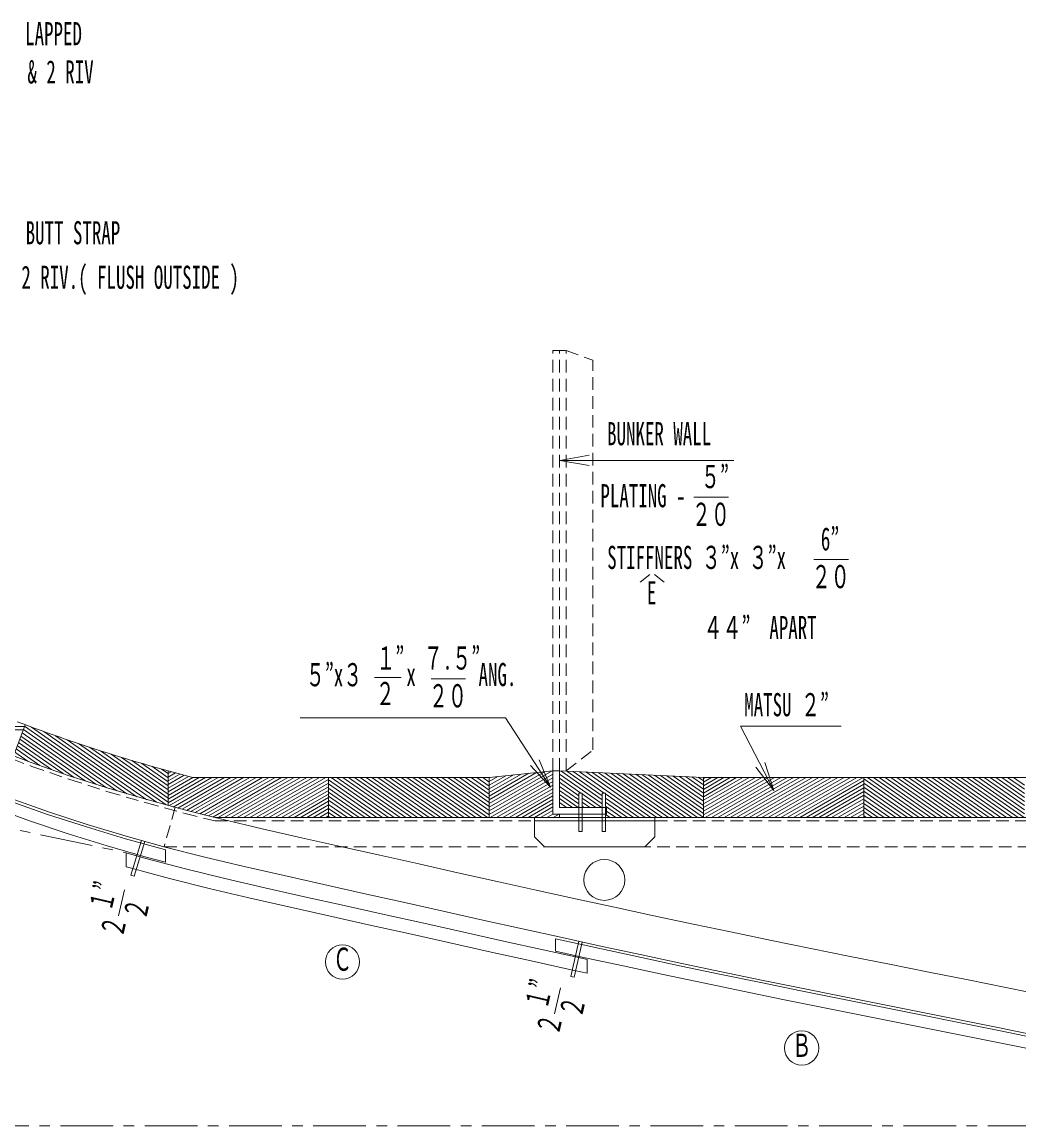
# Model space of a CAD drawing. Units: millimetres, scale not verified. Extents: x -8222 to 8222, y -5815 to 5815.
# Drawn here: x -2979 to -1087, y -4493 to -2397 of the extents above; entities that cross this region are included whole.
import ezdxf
from ezdxf.enums import TextEntityAlignment as Align

# ---------------------------------------------------------------- set-up
doc = ezdxf.new("R2010")
doc.units = ezdxf.units.MM
doc.header["$LTSCALE"] = 20
doc.linetypes.add('CHAIN1', pattern=[8, 5, -1, 1, -1])
doc.linetypes.add('DASHED1', pattern=[1.8, 1.2, -0.6])
for name, color, linetype, lineweight in [('0-0_0', 3, 'Continuous', 18), ('0-1_芯', 4, 'CHAIN1', 18), ('0-2_寸法', 2, 'Continuous', 18)]:
    doc.layers.add(name, color=color, linetype=linetype, lineweight=lineweight)
doc.styles.add('ＭＳ ゴシック', font='')
doc.styles.get('ＭＳ ゴシック').set_extended_font_data('MS Gothic')

msp = doc.modelspace()

# ---------------------------------------------------------------- linework, layer by layer
at = {"layer": '0-0_0', "color": 1, "linetype": 'DASHED1'}
for p, q in [((-1971.52, -3818.95), (-1971.52, -3021.19)), ((-1971.52, -3021.19), (-1946.12, -3021.19)), ((-1958.82, -3818.95), (-1958.82, -3021.19)), ((-1946.12, -3818.95), (-1946.12, -3021.19)), ((-1946.12, -3021.19), (-1895.32, -3039.37)), ((-1895.32, -3779.45), (-1895.32, -3039.37)), ((-1946.12, -3818.95), (-1895.32, -3779.45)), ((-2612.92, -3914.2), (-2006.59, -3914.2)), ((-1777.99, -3914.2), (-455.32, -3914.2))]:
    msp.add_line(p, q, dxfattribs=at)
at = {"layer": '0-0_0'}
for p, q in [((-3133.34, -3735.12), (-2974.25, -3735.12)), ((-3118.69, -3741.47), (-2976.63, -3741.47)), ((-2972.9, -3731.48), (-2995.15, -3790.96)), ((-2838.97, -3844.59), (-2978.63, -3746.8)), ((-2818.51, -3851.16), (-2976.33, -3740.66)), ((-2799.26, -3856.89), (-2974.03, -3734.52)), ((-2780.08, -3862.57), (-2960.96, -3735.92)), ((-2760.91, -3868.24), (-2937.85, -3744.35)), ((-2923.14, -3816.66), (-2987.82, -3771.37)), ((-2901.15, -3824.31), (-2985.52, -3765.23)), ((-2879.89, -3831.44), (-2983.22, -3759.09)), ((-2859.43, -3838.02), (-2980.93, -3752.94)), ((-2741.88, -3873.82), (-2915.33, -3752.37)), ((-2723.79, -3878.73), (-2893.35, -3760)), ((-2705.7, -3883.64), (-2871.87, -3767.29)), ((-2967.58, -3801.05), (-2992.42, -3783.66)), ((-2945.13, -3809.02), (-2990.12, -3777.51)), ((-2701.77, -3878.64), (-2850.85, -3774.26)), ((-2701.77, -3870.89), (-2830.27, -3780.92)), ((-2701.77, -3863.14), (-2810.09, -3787.3)), ((-2701.77, -3855.39), (-2790.26, -3793.42)), ((-2701.77, -3847.64), (-2770.78, -3799.32)), ((-2701.77, -3839.88), (-2751.64, -3804.96)), ((-2701.77, -3832.13), (-2732.8, -3810.4)), ((-2701.77, -3824.38), (-2714.24, -3815.65)), ((-2701.77, -3819.11), (-2701.77, -3884.92)), ((-2701.77, -3824.24), (-2695.76, -3820.77)), ((-2701.77, -3831.17), (-2687.58, -3822.97)), ((-2701.77, -3838.1), (-2679.39, -3825.18)), ((-2701.77, -3845.02), (-2671.21, -3827.38)), ((-2701.77, -3851.95), (-2663.02, -3829.58)), ((-2701.77, -3879.66), (-2618.61, -3831.65)), ((-2701.77, -3872.74), (-2630.61, -3831.65)), ((-2701.77, -3865.81), (-2642.61, -3831.65)), ((-2701.77, -3858.88), (-2654.61, -3831.65)), ((-2700.26, -3885.72), (-2606.61, -3831.65)), ((-2691.9, -3887.82), (-2594.61, -3831.65)), ((-2683.54, -3889.92), (-2582.61, -3831.65)), ((-2675.18, -3892.02), (-2570.61, -3831.65)), ((-2666.81, -3894.12), (-2558.61, -3831.65)), ((-2658.45, -3896.22), (-2546.61, -3831.65)), ((-2092.17, -3831.65), (-2654.88, -3831.65)), ((-2650.09, -3898.33), (-2534.61, -3831.65)), ((-2641.73, -3900.43), (-2522.61, -3831.65)), ((-2633.37, -3902.53), (-2510.61, -3831.65)), ((-2625.01, -3904.63), (-2498.61, -3831.65)), ((-2616.65, -3906.73), (-2486.61, -3831.65)), ((-2606.59, -3907.85), (-2474.61, -3831.65)), ((-2594.59, -3907.85), (-2462.61, -3831.65)), ((-2582.59, -3907.85), (-2450.61, -3831.65)), ((-2570.59, -3907.85), (-2438.61, -3831.65)), ((-2558.59, -3907.85), (-2426.61, -3831.65)), ((-2546.59, -3907.85), (-2414.61, -3831.65)), ((-2534.59, -3907.85), (-2402.61, -3831.65)), ((-2522.59, -3907.85), (-2396.97, -3835.32)), ((-2396.97, -3831.65), (-2396.97, -3907.85)), ((-2392.47, -3831.65), (-2283.65, -3907.85)), ((-2381.4, -3831.65), (-2272.58, -3907.85)), ((-2370.33, -3831.65), (-2261.51, -3907.85)), ((-2359.26, -3831.65), (-2250.44, -3907.85)), ((-2348.19, -3831.65), (-2239.37, -3907.85)), ((-2337.12, -3831.65), (-2228.29, -3907.85)), ((-2326.05, -3831.65), (-2217.22, -3907.85)), ((-2314.98, -3831.65), (-2206.15, -3907.85)), ((-2303.91, -3831.65), (-2195.08, -3907.85)), ((-2292.84, -3831.65), (-2184.01, -3907.85)), ((-2281.76, -3831.65), (-2172.94, -3907.85)), ((-2270.69, -3831.65), (-2161.87, -3907.85)), ((-2259.62, -3831.65), (-2150.8, -3907.85)), ((-2248.55, -3831.65), (-2139.73, -3907.85)), ((-2237.48, -3831.65), (-2128.66, -3907.85)), ((-2226.41, -3831.65), (-2117.59, -3907.85)), ((-2215.34, -3831.65), (-2106.51, -3907.85)), ((-2204.27, -3831.65), (-2095.44, -3907.85)), ((-2193.2, -3831.65), (-2092.17, -3902.39)), ((-2182.13, -3831.65), (-2092.17, -3894.64)), ((-2171.06, -3831.65), (-2092.17, -3886.89)), ((-2159.99, -3831.65), (-2092.17, -3879.14)), ((-2148.91, -3831.65), (-2092.17, -3871.38)), ((-2137.84, -3831.65), (-2092.17, -3863.63)), ((-2126.77, -3831.65), (-2092.17, -3855.88)), ((-2115.7, -3831.65), (-2092.17, -3848.13)), ((-2104.63, -3831.65), (-2092.17, -3840.38)), ((-2093.56, -3831.65), (-2092.17, -3832.62)), ((-2092.17, -3831.65), (-1971.52, -3818.95)), ((-2092.17, -3887.98), (-1972.85, -3819.09)), ((-2092.17, -3881.05), (-1987.53, -3820.64)), ((-2092.17, -3874.12), (-2002.2, -3822.18)), ((-2092.17, -3867.19), (-2016.88, -3823.73)), ((-2092.17, -3894.91), (-1971.52, -3825.25)), ((-2092.17, -3860.27), (-2031.56, -3825.27)), ((-2092.17, -3853.34), (-2046.23, -3826.81)), ((-2092.17, -3846.41), (-2060.91, -3828.36)), ((-2092.17, -3839.48), (-2075.58, -3829.9)), ((-2092.17, -3832.55), (-2090.26, -3831.45)), ((-2092.17, -3831.65), (-2092.17, -3907.85)), ((-2092.17, -3901.83), (-1971.52, -3832.18)), ((-1971.52, -3818.95), (-1971.52, -3901.5)), ((-1958.82, -3818.95), (-1971.52, -3818.95)), ((-1958.82, -3825.22), (-1877.97, -3881.83)), ((-1958.82, -3832.97), (-1918.19, -3861.43)), ((-1956.55, -3819.06), (-1877.97, -3874.08)), ((-1944.7, -3819.61), (-1877.97, -3866.33)), ((-1932.84, -3820.16), (-1873.9, -3861.43)), ((-1920.98, -3820.71), (-1796.53, -3907.85)), ((-1909.12, -3821.26), (-1785.46, -3907.85)), ((-1897.26, -3821.81), (-1774.39, -3907.85)), ((-1885.4, -3822.37), (-1763.32, -3907.85)), ((-1873.54, -3822.92), (-1752.25, -3907.85)), ((-1861.69, -3823.47), (-1741.18, -3907.85)), ((-1849.83, -3824.02), (-1730.1, -3907.85)), ((-1837.97, -3824.57), (-1719.03, -3907.85)), ((-1826.11, -3825.12), (-1707.96, -3907.85)), ((-1814.25, -3825.67), (-1696.89, -3907.85)), ((-1802.39, -3826.23), (-1685.82, -3907.85)), ((-1790.53, -3826.78), (-1685.77, -3900.13)), ((-1778.68, -3827.33), (-1685.77, -3892.38)), ((-1766.82, -3827.88), (-1685.77, -3884.63)), ((-1754.96, -3828.43), (-1685.77, -3876.88)), ((-1743.1, -3828.98), (-1685.77, -3869.13)), ((-1731.24, -3829.54), (-1685.77, -3861.37)), ((-1719.38, -3830.09), (-1685.77, -3853.62)), ((-1707.52, -3830.64), (-1685.77, -3845.87)), ((-1695.67, -3831.19), (-1685.77, -3838.12)), ((-1685.77, -3831.65), (-1685.77, -3907.85)), ((-1685.77, -3902.76), (-1562.61, -3831.65)), ((-1685.77, -3895.83), (-1574.61, -3831.65)), ((-1685.77, -3888.9), (-1586.61, -3831.65)), ((-1685.77, -3881.97), (-1598.61, -3831.65)), ((-1685.77, -3875.05), (-1610.61, -3831.65)), ((-1685.77, -3868.12), (-1622.61, -3831.65)), ((-1685.77, -3861.19), (-1634.61, -3831.65)), ((-1685.77, -3854.26), (-1646.61, -3831.65)), ((-1685.77, -3847.33), (-1658.61, -3831.65)), ((-1685.77, -3840.4), (-1670.61, -3831.65)), ((-1685.77, -3833.48), (-1682.61, -3831.65)), ((-1682.59, -3907.85), (-1550.61, -3831.65)), ((-1670.59, -3907.85), (-1538.61, -3831.65)), ((-1658.59, -3907.85), (-1526.61, -3831.65)), ((-1646.59, -3907.85), (-1514.61, -3831.65)), ((-1634.59, -3907.85), (-1502.61, -3831.65)), ((-1622.59, -3907.85), (-1490.61, -3831.65)), ((-1610.59, -3907.85), (-1478.61, -3831.65)), ((-1598.59, -3907.85), (-1466.61, -3831.65)), ((-1586.59, -3907.85), (-1454.61, -3831.65)), ((-1574.59, -3907.85), (-1442.61, -3831.65)), ((-1562.59, -3907.85), (-1430.61, -3831.65)), ((-1550.59, -3907.85), (-1418.61, -3831.65)), ((-1538.59, -3907.85), (-1406.61, -3831.65)), ((-1526.59, -3907.85), (-1394.61, -3831.65)), ((-1514.59, -3907.85), (-1382.61, -3831.65)), ((-1380.97, -3831.65), (-1380.97, -3907.85)), ((-1380.97, -3834.49), (-1276.2, -3907.85)), ((-1373.95, -3831.65), (-1265.13, -3907.85)), ((-1362.88, -3831.65), (-1254.06, -3907.85)), ((-1351.81, -3831.65), (-1242.99, -3907.85)), ((-1340.74, -3831.65), (-1231.91, -3907.85)), ((-1329.67, -3831.65), (-1220.84, -3907.85)), ((-1318.6, -3831.65), (-1209.77, -3907.85)), ((-1307.53, -3831.65), (-1198.7, -3907.85)), ((-1296.46, -3831.65), (-1187.63, -3907.85)), ((-1285.39, -3831.65), (-1176.56, -3907.85)), ((-1274.31, -3831.65), (-1165.49, -3907.85)), ((-1263.24, -3831.65), (-1154.42, -3907.85)), ((-1252.17, -3831.65), (-1143.35, -3907.85)), ((-1241.1, -3831.65), (-1132.28, -3907.85)), ((-1230.03, -3831.65), (-1121.21, -3907.85)), ((-1218.96, -3831.65), (-1110.13, -3907.85)), ((-1207.89, -3831.65), (-1099.06, -3907.85)), ((-1196.82, -3831.65), (-1087.99, -3907.85)), ((-1185.75, -3831.65), (-1076.92, -3907.85)), ((-1174.68, -3831.65), (-1076.17, -3900.63)), ((-1163.61, -3831.65), (-1076.17, -3892.87)), ((-1152.53, -3831.65), (-1076.17, -3885.12)), ((-1141.46, -3831.65), (-1076.17, -3877.37)), ((-1130.39, -3831.65), (-1076.17, -3869.62)), ((-1119.32, -3831.65), (-1076.17, -3861.87)), ((-1108.25, -3831.65), (-1076.17, -3854.11)), ((-1097.18, -3831.65), (-1076.17, -3846.36)), ((-2510.59, -3907.85), (-2396.97, -3842.25)), ((-2498.59, -3907.85), (-2396.97, -3849.18)), ((-2486.59, -3907.85), (-2396.97, -3856.11)), ((-2396.97, -3836.25), (-2294.72, -3907.85)), ((-2396.97, -3844.01), (-2305.79, -3907.85)), ((-2396.97, -3851.76), (-2316.86, -3907.85)), ((-2090.59, -3907.85), (-1971.52, -3839.11)), ((-2078.59, -3907.85), (-1971.52, -3846.03)), ((-2066.59, -3907.85), (-1971.52, -3852.96)), ((-1958.82, -3840.73), (-1922.42, -3866.21)), ((-1958.82, -3848.48), (-1922.42, -3873.97)), ((-1958.82, -3856.23), (-1922.42, -3881.72)), ((-1502.59, -3907.85), (-1380.97, -3837.63)), ((-1490.59, -3907.85), (-1380.97, -3844.56)), ((-1478.59, -3907.85), (-1380.97, -3851.49)), ((-1380.97, -3842.24), (-1287.27, -3907.85)), ((-1380.97, -3849.99), (-1298.34, -3907.85)), ((-2474.59, -3907.85), (-2396.97, -3863.04)), ((-2462.59, -3907.85), (-2396.97, -3869.96)), ((-2450.59, -3907.85), (-2396.97, -3876.89)), ((-2396.97, -3859.51), (-2327.93, -3907.85)), ((-2396.97, -3867.26), (-2339, -3907.85)), ((-2396.97, -3875.01), (-2350.07, -3907.85)), ((-2054.59, -3907.85), (-1971.52, -3859.89)), ((-2042.59, -3907.85), (-1971.52, -3866.82)), ((-2030.59, -3907.85), (-1971.52, -3873.75)), ((-1958.82, -3863.98), (-1923.37, -3888.8)), ((-1958.82, -3871.73), (-1934.44, -3888.8)), ((-1922.42, -3861.43), (-1922.42, -3934.25)), ((-1922.42, -3861.43), (-1916.07, -3861.43)), ((-1916.07, -3861.43), (-1916.07, -3934.25)), ((-1916.07, -3862.91), (-1879.09, -3888.8)), ((-1916.07, -3870.66), (-1890.16, -3888.8)), ((-1877.97, -3861.43), (-1877.97, -3934.25)), ((-1871.62, -3861.43), (-1877.97, -3861.43)), ((-1871.62, -3861.43), (-1871.62, -3934.25)), ((-1871.62, -3863.02), (-1807.6, -3907.85)), ((-1871.62, -3870.78), (-1818.67, -3907.85)), ((-1466.59, -3907.85), (-1380.97, -3858.42)), ((-1454.59, -3907.85), (-1380.97, -3865.35)), ((-1442.59, -3907.85), (-1380.97, -3872.27)), ((-1380.97, -3857.74), (-1309.41, -3907.85)), ((-1380.97, -3865.5), (-1320.48, -3907.85)), ((-1380.97, -3873.25), (-1331.55, -3907.85)), ((-2438.59, -3907.85), (-2396.97, -3883.82)), ((-2426.59, -3907.85), (-2396.97, -3890.75)), ((-2414.59, -3907.85), (-2396.97, -3897.68)), ((-2396.97, -3882.77), (-2361.15, -3907.85)), ((-2396.97, -3890.52), (-2372.22, -3907.85)), ((-2396.97, -3898.27), (-2383.29, -3907.85)), ((-2018.59, -3907.85), (-1971.52, -3880.67)), ((-2006.59, -3907.85), (-1971.52, -3887.6)), ((-1994.59, -3907.85), (-1971.52, -3894.53)), ((-1958.82, -3879.48), (-1945.52, -3888.8)), ((-1958.82, -3887.24), (-1956.59, -3888.8)), ((-1916.07, -3878.41), (-1901.23, -3888.8)), ((-1916.07, -3886.16), (-1912.3, -3888.8)), ((-1871.62, -3878.53), (-1829.74, -3907.85)), ((-1871.62, -3886.28), (-1840.81, -3907.85)), ((-1869.57, -3895.47), (-1851.88, -3907.85)), ((-1430.59, -3907.85), (-1380.97, -3879.2)), ((-1418.59, -3907.85), (-1380.97, -3886.13)), ((-1406.59, -3907.85), (-1380.97, -3893.06)), ((-1380.97, -3881), (-1342.62, -3907.85)), ((-1380.97, -3888.75), (-1353.69, -3907.85)), ((-1380.97, -3896.5), (-1364.77, -3907.85)), ((-2612.6, -3907.85), (2035.7, -3907.85)), ((-2402.59, -3907.85), (-2396.97, -3904.61)), ((-2396.97, -3906.02), (-2394.36, -3907.85)), ((-2006.59, -3907.85), (-2006.59, -3944.35)), ((-2006.59, -3914.2), (-1777.99, -3914.2)), ((-1982.59, -3907.85), (-1971.52, -3901.46)), ((-1971.52, -3901.5), (-1869.57, -3901.5)), ((-1970.59, -3907.85), (-1959.59, -3901.5)), ((-1958.82, -3901.5), (-1958.82, -3907.85)), ((-1871.62, -3901.78), (-1862.96, -3907.85)), ((-1777.99, -3907.85), (-1777.99, -3944.35)), ((-1394.59, -3907.85), (-1380.97, -3899.99)), ((-1382.59, -3907.85), (-1380.97, -3906.92)), ((-1380.97, -3904.26), (-1375.84, -3907.85)), ((-1922.42, -3934.25), (-1916.07, -3934.25)), ((-1877.97, -3934.25), (-1871.62, -3934.25)), ((-2752.13, -3951.22), (-2772.26, -4017.38)), ((-2746.01, -3952.91), (-2766.19, -4019.23)), ((-2006.59, -3944.35), (-1987.54, -3963.11)), ((-1797.04, -3963.11), (-1777.99, -3944.35)), ((-2781, -3974.71), (-2781, -4001.27)), ((-2706.37, -3992.57), (-2706.37, -3969.11)), ((-1987.54, -3963.11), (-1797.04, -3963.11)), ((-2772.26, -4017.38), (-2766.19, -4019.23)), ((-1966.47, -4161.53), (-1966.47, -4138.13)), ((-1921.91, -4142.62), (-1937.48, -4209.47)), ((-1915.73, -4144.06), (-1931.29, -4210.91)), ((-1906.15, -4177.36), (-1906.15, -4203.34)), ((-1931.29, -4210.91), (-1937.48, -4209.47))]:
    msp.add_line(p, q, dxfattribs=at)
at = {"layer": '0-0_0', "color": 1, "linetype": 'DASHED1'}
for points in [[(-3636.92, -3467.88), (-3573.27, -3509.47), (-3508.51, -3549.33), (-3442.87, -3587.7), (-3376.36, -3624.57), (-3309.01, -3659.86), (-3240.82, -3693.5), (-3171.8, -3725.42), (-3101.99, -3755.55), (-3031.44, -3783.92), (-2960.22, -3810.54), (-2888.37, -3835.43), (-2815.95, -3858.61), (-2743.01, -3880.12), (-2669.62, -3899.99), (-2612.92, -3914.2)], [(-2688.47, -3888.3), (-2709.17, -3963.11), (2132.77, -3963.11)]]:
    msp.add_lwpolyline(points, dxfattribs=at)
at = {"layer": '0-0_0'}
for points in [[(-3732.35, -3522.09), (-3721.08, -3530.26), (-3656.95, -3573.45), (-3591.59, -3614.79), (-3525.25, -3654.53), (-3458.04, -3692.81), (-3389.97, -3729.53), (-3321.06, -3764.64), (-3251.31, -3798.06), (-3180.75, -3829.71), (-3109.42, -3859.59), (-3037.37, -3887.7), (-2964.66, -3914.06), (-2891.35, -3938.71), (-2817.49, -3961.65), (-2743.12, -3982.9), (-2706.37, -3992.57)], [(-3559.5, -3607.57), (-3492.91, -3646.86), (-3425.45, -3684.64), (-3357.13, -3720.84), (-3287.96, -3755.39), (-3217.95, -3788.21), (-3147.14, -3819.25), (-3075.56, -3848.49), (-3003.29, -3875.97), (-2930.38, -3901.69), (-2856.88, -3925.69), (-2782.85, -3947.99), (-2708.33, -3968.61), (-2706.37, -3969.11)], [(-2988.08, -3725.76), (-2976.8, -3730.02), (-2965.5, -3734.24), (-2954.18, -3738.42), (-2942.85, -3742.55), (-2931.5, -3746.63), (-2920.14, -3750.68), (-2908.76, -3754.67), (-2897.36, -3758.63), (-2885.95, -3762.54), (-2874.53, -3766.4), (-2863.09, -3770.22), (-2851.63, -3774), (-2840.16, -3777.74), (-2828.68, -3781.43), (-2817.18, -3785.08), (-2805.67, -3788.68), (-2794.14, -3792.24), (-2782.61, -3795.76), (-2771.06, -3799.23), (-2759.49, -3802.66), (-2747.92, -3806.05), (-2736.33, -3809.4), (-2724.73, -3812.7), (-2713.11, -3815.96), (-2701.49, -3819.18), (-2689.85, -3822.36), (-2678.21, -3825.49)], [(-3032.89, -3776.55), (-2961.63, -3803.28), (-2889.73, -3828.28), (-2817.27, -3851.56), (-2744.28, -3873.16), (-2670.83, -3893.12), (-2597, -3911.66), (-2522.93, -3929.18), (-2448.7, -3946.04), (-2374.42, -3962.63), (-2300.13, -3979.2), (-2225.85, -3995.82), (-2151.57, -4012.45), (-2077.28, -4029.03), (-2002.97, -4045.54), (-1928.64, -4061.94), (-1854.28, -4078.18), (-1779.87, -4094.24), (-1705.42, -4110.07), (-1630.92, -4125.68), (-1556.38, -4141.08), (-1481.8, -4156.3), (-1407.19, -4171.37)], [(-2678.21, -3825.49), (-2666.55, -3828.59), (-2654.88, -3831.65)], [(-1958.82, -3818.95), (-1685.77, -3831.65), (-466.57, -3831.65), (-321.99, -3816.37)], [(-1958.82, -3818.95), (-1958.82, -3888.8), (-1869.57, -3888.8), (-1869.57, -3901.5)], [(-3001.54, -3871.2), (-2928.75, -3896.88), (-2855.36, -3920.85), (-2781.44, -3943.11), (-2707.02, -3963.7), (-2632.2, -3982.81), (-2557.06, -4000.79), (-2481.73, -4018.02), (-2406.28, -4034.89), (-2330.82, -4051.72), (-2255.36, -4068.6), (-2179.91, -4085.49), (-2104.45, -4102.35), (-2028.98, -4119.13), (-1953.49, -4135.8)], [(-2781, -3974.71), (-2743.79, -3985.35), (-2668.94, -4005.05), (-2593.76, -4023.47), (-2518.37, -4040.99), (-2442.86, -4057.98), (-2367.31, -4074.8), (-2291.77, -4091.69), (-2216.23, -4108.6), (-2140.7, -4125.49), (-2065.15, -4142.32), (-1989.58, -4159.06), (-1913.98, -4175.66), (-1906.15, -4177.36)], [(-2781, -4001.27), (-2773.86, -4003.36), (-2698.97, -4023.57), (-2623.73, -4042.4), (-2548.23, -4060.21), (-2472.59, -4077.36), (-2396.88, -4094.24), (-2321.18, -4111.14), (-2245.48, -4128.08), (-2169.79, -4145.02), (-2094.08, -4161.91), (-2018.36, -4178.71), (-1942.61, -4195.4), (-1906.15, -4203.34)], [(-1966.47, -4138.13), (-1954.58, -4140.76), (-1879.05, -4157.28), (-1803.47, -4173.61), (-1727.85, -4189.71), (-1652.17, -4205.57), (-1576.45, -4221.23), (-1500.7, -4236.7), (-1424.91, -4252.01), (-1349.09, -4267.18), (-1273.25, -4282.24), (-1197.41, -4297.28), (-1121.61, -4312.52), (-1045.9, -4328.22), (-970.34, -4344.61), (-894.97, -4361.9), (-839.29, -4375.17)], [(-1953.49, -4135.8), (-1877.97, -4152.31), (-1802.4, -4168.64), (-1726.8, -4184.74), (-1651.14, -4200.6), (-1575.43, -4216.25), (-1499.69, -4231.72), (-1423.91, -4247.03), (-1348.1, -4262.19), (-1272.26, -4277.25), (-1196.41, -4292.29), (-1120.59, -4307.54), (-1044.84, -4323.25), (-969.23, -4339.66), (-893.82, -4356.95), (-818.58, -4374.89), (-743.41, -4392.98), (-668.2, -4410.77), (-592.84, -4427.76), (-517.25, -4443.73), (-441.47, -4458.88), (-365.58, -4473.49)], [(-1966.47, -4161.53), (-1913.43, -4173.18), (-1837.8, -4189.6), (-1762.12, -4205.8), (-1686.39, -4221.77), (-1610.62, -4237.53), (-1534.8, -4253.09), (-1458.95, -4268.47), (-1383.06, -4283.71), (-1307.15, -4298.8), (-1231.23, -4313.86), (-1155.32, -4329.02), (-1079.47, -4344.53), (-1003.74, -4360.67), (-928.19, -4377.63), (-852.84, -4395.4), (-839.29, -4398.66)], [(-1407.19, -4171.37), (-1332.55, -4186.3), (-1257.89, -4201.13), (-1183.23, -4215.93), (-1108.6, -4230.93), (-1034.06, -4246.35), (-959.66, -4262.42), (-885.45, -4279.34), (-811.39, -4296.94), (-737.39, -4314.76), (-663.34, -4332.35), (-589.12, -4349.27), (-514.68, -4365.16), (-440.07, -4380.21)]]:
    msp.add_lwpolyline(points, dxfattribs=at)
msp.add_circle((-1873.72, -4026.15), 38.89, dxfattribs=at)
at = {"layer": '0-1_芯'}
for p, q in [((-4666.1, -3578.86), (-2781, -3974.71)), ((-4666.1, -4493.26), (4100.48, -4493.26))]:
    msp.add_line(p, q, dxfattribs=at)
at = {"layer": '0-2_寸法'}
for p, q in [((-1957.93, -3229.62), (-1902.78, -3219.89)), ((-1957.93, -3229.62), (-1902.78, -3239.34)), ((-1957.93, -3229.62), (-1628.03, -3229.62)), ((-1638.09, -3299.53), (-1703.58, -3299.53)), ((-1410.6, -3417.84), (-1476.08, -3417.84)), ((-1787.16, -3446.26), (-1805.85, -3460.59)), ((-1778.78, -3446.26), (-1760.09, -3460.59)), ((-2259.16, -3642.14), (-2309.96, -3642.14)), ((-2137.18, -3644.08), (-2202.67, -3644.08)), ((-2061.42, -3718.32), (-2451.28, -3718.32)), ((-1975.68, -3849.98), (-2061.42, -3718.32)), ((-1975.68, -3849.98), (-2013.92, -3809.08)), ((-1975.68, -3849.98), (-1997.63, -3798.46)), ((-1552.16, -3856.34), (-1586.21, -3811.88)), ((-1552.16, -3856.34), (-1568.95, -3802.92)), ((-2784.24, -4045.09), (-2795.75, -4094.56)), ((-1956.81, -4230.78), (-1968.32, -4280.25))]:
    msp.add_line(p, q, dxfattribs=at)
msp.add_lwpolyline([(-1552.16, -3856.34), (-1615.57, -3734.28), (-1424.26, -3734.28)], dxfattribs=at)
for centre in [(-2370.72, -4181.95), (-1499.03, -4345.4)]:
    msp.add_circle(centre, 32.5, dxfattribs=at)

# ---------------------------------------------------------------- texts
at = {"layer": '0-2_寸法', "style": 'ＭＳ ゴシック', "width": 0.6}
for s, p in [('LAPPED', (-2973.04, -2454.57)), ('& 2 RIV', (-2968.75, -2527.18)), ('BUTT STRAP', (-2972.11, -2832.59)), ('2 RIV.( FLUSH OUTSIDE )', (-2980.22, -2917.06)), ('BUNKER WALL', (-1868.51, -3214.08)), ('５”', (-1690.32, -3295.54)), ('PLATING - ', (-1881.17, -3331.82)), ('２０', (-1707.51, -3367.12)), ('6”', (-1462.82, -3413.85)), ('STIFFNERS ３”x ３”x', (-1868.25, -3449.06)), ('２０', (-1480.01, -3485.42)), ('E', (-1792.89, -3516.21)), ('４４”  APART', (-1685.44, -3582.2)), ('１”', (-2306.55, -3640.11)), ('７.５”', (-2216.41, -3640.09)), ('５”x３', (-2440.23, -3671.76)), ('x ', (-2249.46, -3671.11)), ('ANG.', (-2112.47, -3671.32)), ('２', (-2307.54, -3707.52)), ('２０', (-2206.6, -3711.66)), ('MATSU ２”', (-1608.18, -3728.63)), ('Ｃ', (-2388.72, -4211.95)), ('Ｂ', (-1517.03, -4375.4))]:
    msp.add_text(s, height=43.99, dxfattribs=at).set_placement(p, align=Align.BOTTOM_LEFT)
for s, p in [('１”', (-2796.96, -4090.79)), ('２', (-2731.53, -4107.04)), ('２', (-2775.27, -4140.41)), ('１”', (-1969.53, -4276.48)), ('２', (-1904.1, -4292.73)), ('２', (-1947.84, -4326.1))]:
    msp.add_text(s, height=43.99, rotation=76.893, dxfattribs=at).set_placement(p, align=Align.BOTTOM_LEFT)

doc.saveas('drawing.dxf')
